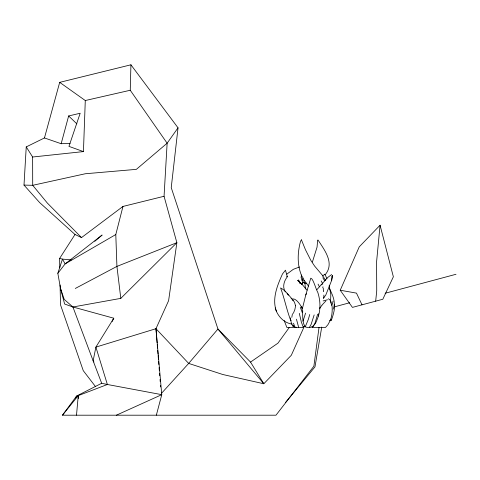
<?xml version="1.0" encoding="UTF-8"?>
<svg xmlns="http://www.w3.org/2000/svg" width="480" height="480" viewBox="0 0 480 480"><rect width="100%" height="100%" fill="white"/><g stroke="black" fill="none" stroke-linecap="round" stroke-linejoin="round"><path stroke-width="0.72" d="M323.73 297.966L323.886 295.092M24 185.088L32.706 185.31L85.272 173.76L136.356 169.356L167.136 143.208L130.254 90.258L130.926 64.8L59.694 82.356L44.46 137.952L26.238 146.91L24 185.088L39.642 202.578L75.012 234.486L81.522 237.582L122.97 206.436L164.058 196.278L167.136 143.208L178.032 127.83L130.926 64.8M290.43 317.838L290.604 319.278M26.238 146.91L32.634 157.014L83.442 151.596L85.284 100.53L59.694 82.356M292.8 299.862L292.758 298.872C296.616 298.554 300.486 305.112 302.412 308.508L305.79 294.912L310.752 278.202C313.08 278.082 316.122 289.926 317.766 292.308C320.604 300.906 320.916 310.788 317.232 319.194C315.756 324.558 311.346 329.748 305.238 326.814C301.092 321.18 303.954 312.666 301.362 306.348M76.506 415.2L78.246 395.628L107.37 384.492L161.772 394.668L156.342 415.2M318.702 313.776L318.474 316.044M380.07 225.216L393.36 276.792L382.806 299.256L352.434 307.392L340.23 290.238L359.238 246.852L380.07 225.216L376.59 261.774L376.728 290.886L375.678 301.164M178.032 127.83L171.234 187.638L217.956 329.034L263.808 383.754L291.312 355.278L304.422 326.106M319.02 327.462L313.89 366.174L275.982 415.2L62.466 415.2L76.608 396.018L101.676 383.274L107.37 384.492L95.898 347.106L113.778 318.21L72.918 306.99L64.626 304.02L60.546 288.558L57.834 273.312L62.472 259.11L71.34 259.914M332.364 275.778L331.782 280.056L325.83 294.942L323.358 298.488M330.522 303.174L330.822 294.474L329.16 285.702M322.782 287.76L322.944 286.77M321.738 327.054L314.976 366.87L285.45 402.546M331.53 280.41L332.328 275.82M333.03 301.092L332.55 303.462L331.494 305.328M331.956 276.894L332.214 275.64M317.64 314.226L314.934 323.388L313.092 326.496M60.546 288.558L64.242 299.43L72.918 306.99L120.804 298.368L116.922 266.4L115.794 234.546L122.97 206.436M44.46 137.952L61.158 143.718L68.646 115.962L80.178 113.244L68.964 146.376L83.442 151.596M302.322 312.666L302.754 311.082L302.316 312.672L300.246 307.14M314.166 314.928L311.148 324.312L309.456 327.354M305.574 313.11L303.042 321.12M309.75 314.52L308.328 319.404L305.238 326.814M300.732 240.642C297.366 252.366 296.91 265.716 302.178 276.954M291.816 317.364L292.446 313.674M330.576 319.476C332.604 314.946 333.624 300.714 328.356 298.782M301.254 274.992L302.772 279.198L302.844 282.846L301.914 283.89C302.292 282.894 305.274 280.974 304.722 283.062M333.132 309.174C336.276 302.244 332.364 294.72 329.502 288.486M312.408 262.026L317.064 247.086L317.64 240.156M302.772 279.198L302.124 281.052L301.002 276.948M293.364 313.338L294.876 309.492L295.596 305.832M301.662 284.454L302.844 282.846M157.11 342.888L155.964 328.704L168.606 300.684L176.868 242.688L164.058 196.278M112.164 321.54L113.778 318.21M305.79 294.912L306.378 293.724M75.618 397.998L76.608 396.018M325.758 274.014C334.548 262.578 324.288 249.792 318.042 240.03M330.006 320.916L327.9 324.744L325.512 327.462L312.306 327.462L312.06 326.934M276.588 311.676C271.632 299.22 277.314 285.408 282.492 273.942L285.45 270.186L287.352 276.732C284.034 280.98 282.09 287.022 285.402 291.924M59.778 267.822L59.622 258.444L75.012 234.486M319.644 308.46L321.948 305.25M289.296 327.462L277.932 343.176L250.542 362.082L217.956 329.034L188.682 363.414L161.7 393.096M284.172 320.502L286.854 327.462L303.162 327.462L303.984 326.454M57.834 273.312L65.13 263.904L102.132 235.026L94.8 241.284M319.566 308.43L320.358 307.416M62.466 415.2L78.246 395.628L78.504 398.526M316.854 289.716L327.6 277.566L331.638 274.548M324.738 274.83L324.972 274.206L322.356 276.024M286.866 274.116L293.316 269.322L299.532 266.97M322.056 305.028L325.872 300.96M120.804 298.368L176.868 242.688L116.922 266.4L75.288 288.468M296.142 327.462L295.866 327.012M312.204 327.252L313.062 326.514M329.712 320.64L330.864 319.782L330.33 320.172L331.482 319.926C333.21 314.886 334.986 309.57 334.44 304.164M115.794 234.546L65.13 263.904L62.472 259.11L59.622 258.444M321.132 284.826L322.26 284.238M116.376 415.2L161.772 394.668L155.964 328.704L95.898 347.106L93.126 360.792L101.676 383.274M304.692 283.728L306.822 283.146M301.524 284.004L301.902 283.902M323.112 300.936L327.522 299.754M334.482 306.834L349.674 302.766M385.116 293.268L456 274.278M85.284 100.53L130.254 90.258M61.158 143.718L70.044 143.358M292.644 300.342L293.1 300.33L294.456 302.172L295.56 305.718M286.638 276.24L287.352 276.732M275.208 307.896C277.26 315.786 283.896 323.172 292.272 324.072M340.23 290.238L356.472 293.118L362.004 304.83M294.156 326.526L293.154 326.196L291.9 324.534L291.006 321.756M68.646 115.962L76.848 123.84M291.132 298.206L291.966 299.022M81.522 237.582L47.352 203.07L32.706 185.31L32.634 157.014M155.964 328.704L188.682 363.414L222.816 374.514L263.808 383.754L250.542 362.082M307.032 290.142L301.548 283.722L297.642 280.386L300.87 283.614M293.1 300.33C289.512 296.058 285.354 290.274 280.572 287.934C284.586 298.698 286.728 310.272 290.94 321.024M308.514 286.11L304.2 280.326M95.58 386.694L83.262 370.656L60.51 304.836L60.084 285.012M300.774 283.536L298.398 279.954L299.586 282.45M287.064 293.472L288.39 295.218M93.948 362.028L93.126 360.792L72.918 306.99M295.092 327.462L293.49 323.22M322.812 277.764L324.702 280.848M302.28 308.19L302.412 308.508M321.192 280.956L322.824 283.944M298.68 327.462L296.46 319.194M318.042 284.088L319.44 286.836M325.722 280.602L322.476 275.37L314.616 266.076L310.818 260.328L305.466 249.738L301.758 240.642M303.306 327.366L301.368 322.11L299.28 313.344M324.972 274.206L326.952 278.856M299.952 283.116L299.25 281.352L299.916 283.212M290.502 319.35L291.114 320.97M303.528 277.926L304.032 281.238M301.428 239.43L301.59 240.51M323.484 291.15L323.514 291.468M157.23 344.382L157.53 348.114M157.71 350.352L158.01 354.084M158.13 355.578L158.43 359.31M158.61 361.548L158.856 364.536M159.096 367.524L159.336 370.506M159.576 373.494L159.756 375.732M160.056 379.464L160.236 381.702M160.542 385.434L160.662 386.928M305.364 289.038L304.944 282.522M323.4 291.102L323.25 288.126M293.262 325.338L293.16 326.718L293.274 325.35M331.482 319.926L330.096 320.364L331.482 319.926"/></g></svg>
